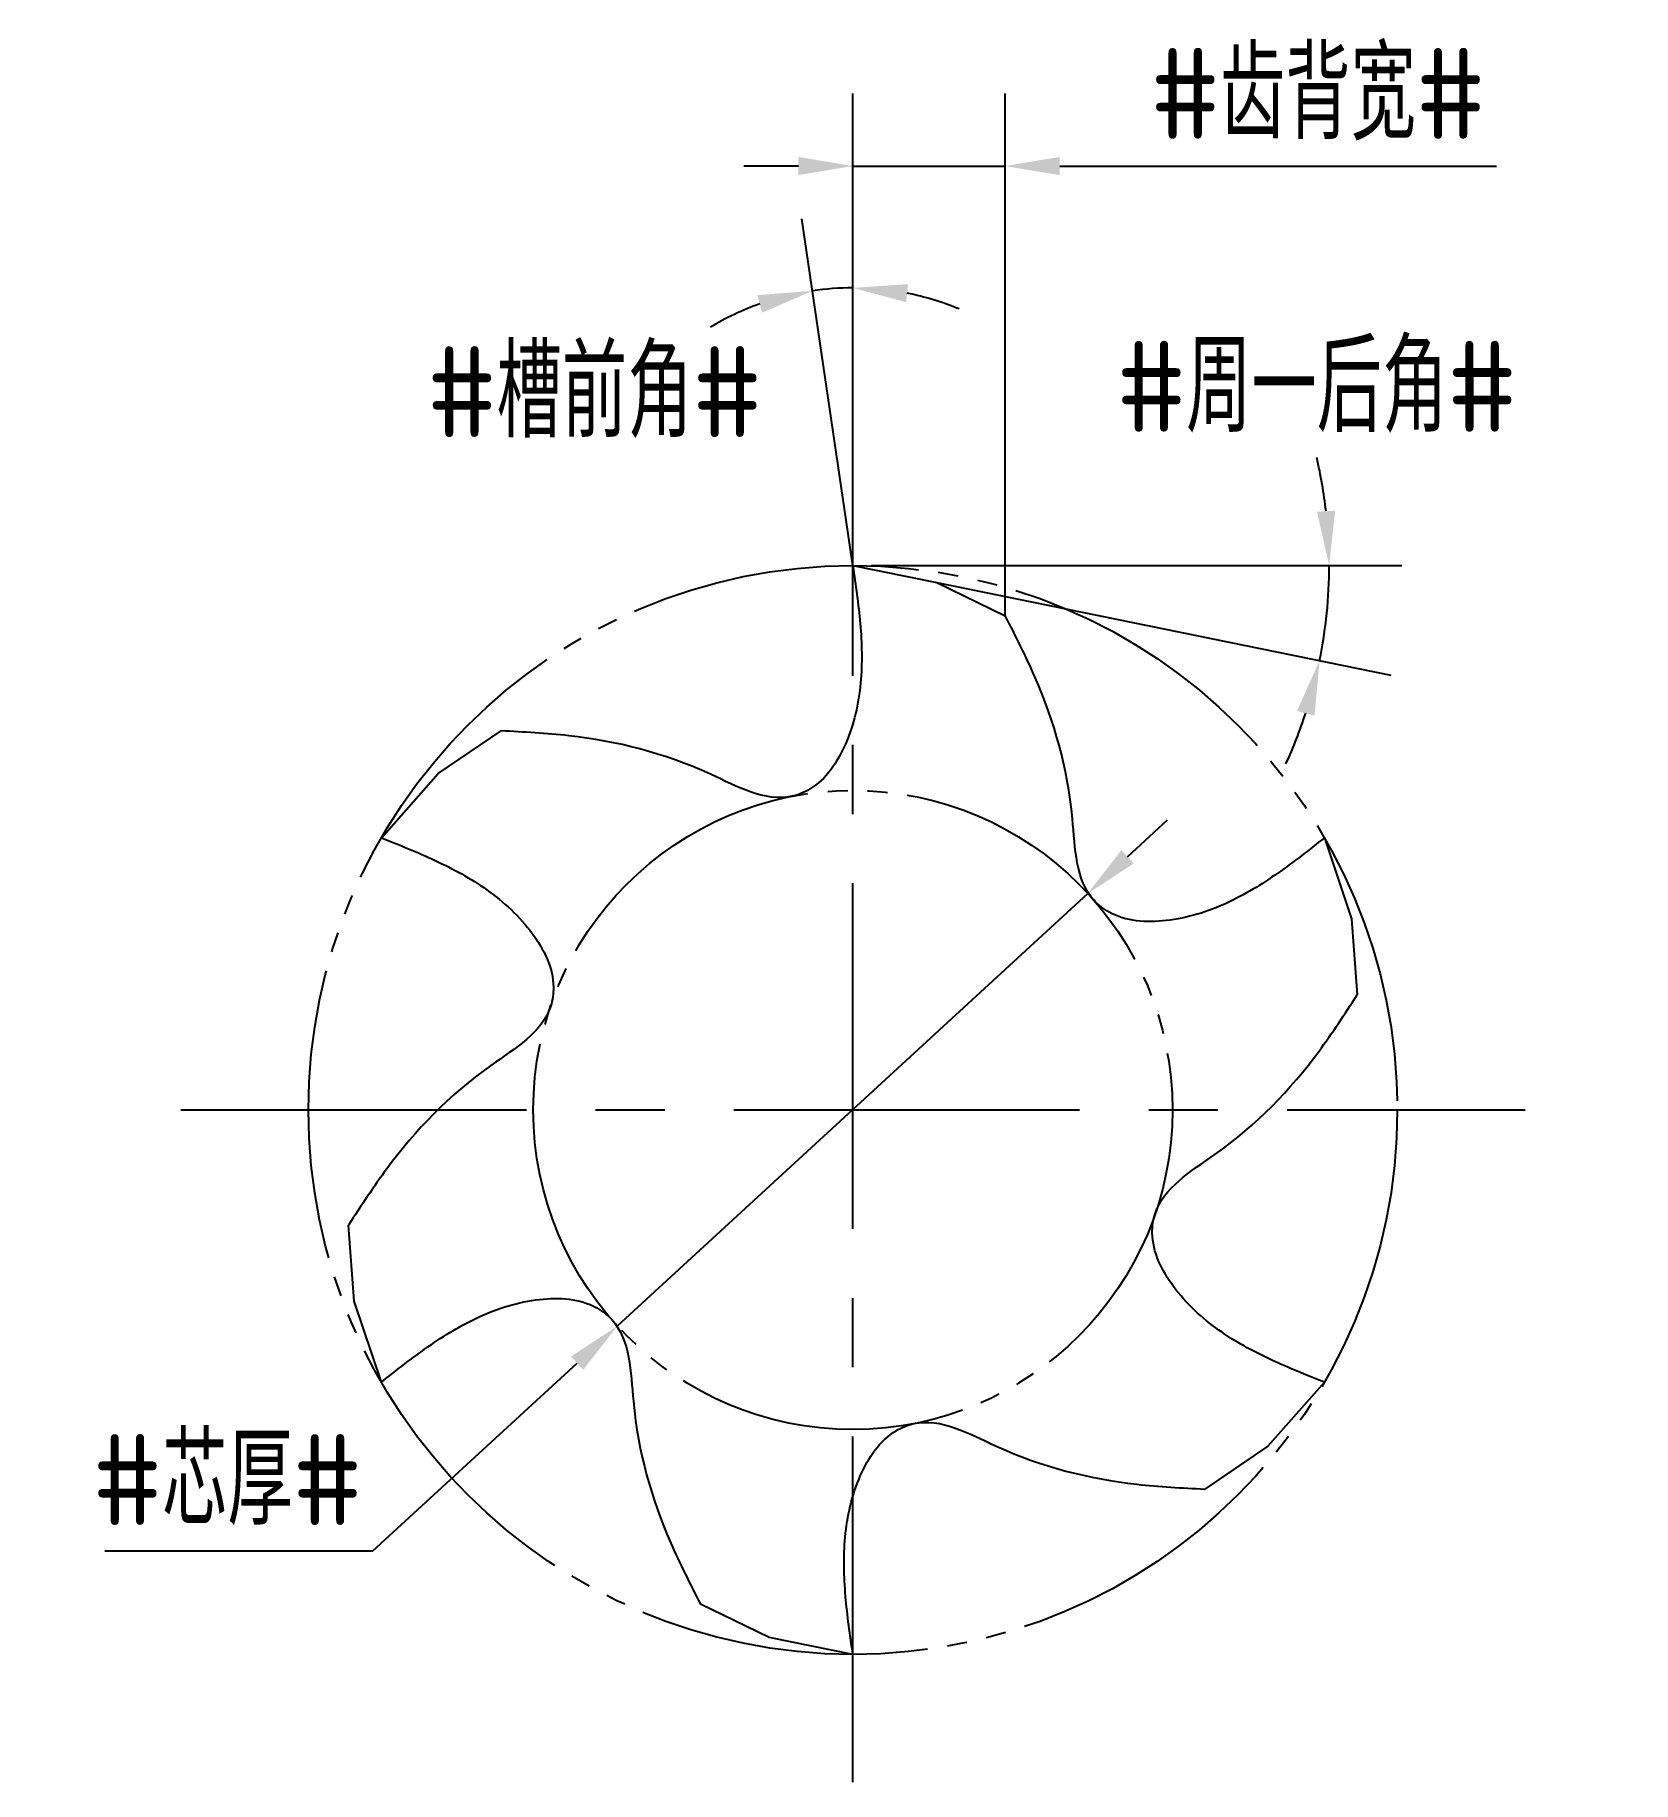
# Model space of a CAD drawing. Header units: millimetres. Extents: x 456.7 to 500.7, y 448.2 to 496.3.
import ezdxf

# ---------------------------------------------------------------- set-up
doc = ezdxf.new("R2010")
doc.units = ezdxf.units.MM
for name, pattern in [('ACAD_ISO04W100', [30, 24, -3, 0, -3]), ('CENTER', [50.8, 31.75, -6.35, 6.35, -6.35]), ('JIS_09_08', [10.75, 8, -0.55, 0.55, -0.55, 0.55, -0.55])]:
    doc.linetypes.add(name, pattern=pattern)
for name, color, linetype in [('中心线', 2, 'ACAD_ISO04W100'), ('标注', 7, 'Continuous'), ('虚线轮廓', 1, 'Continuous'), ('轮廓', 4, 'Continuous')]:
    doc.layers.add(name, color=color, linetype=linetype)
doc.styles.add('CFST0', font='gbenor.shx', dxfattribs={"bigfont": 'gbcbig.shx'})
doc.dimstyles.new('TYToolDesignC1-1', dxfattribs={"dimtxt": 2.5, "dimasz": 1.5, "dimexe": 2, "dimexo": 0, "dimtad": 1, "dimtoh": 1, "dimdec": 3, "dimdsep": 46, "dimtxsty": 'CFST0', "dimcen": 2.502, "dimclrd": 3, "dimclre": 3, "dimclrt": 3, "dimazin": 2, "dimtfac": 1, "dimtdec": 3, "dimtmove": 0, "dimatfit": 3, "dimfxl": 1, "dimarcsym": 0})

# ---------------------------------------------------------------- blocks, each defined once
blk = doc.blocks.new('*D7')
at = {"layer": 'Defpoints', "color": 0, "transparency": 16777216}
for p in [(485.666, 472.635), (472.707, 460.716)]:
    blk.add_point(p, dxfattribs=at)
at = {"layer": '标注', "color": 3, "lineweight": -2, "transparency": 16777216}
for p, q in [((486.77, 473.65), (487.874, 474.666)), ((485.666, 472.635), (472.707, 460.716)), ((465.977, 454.525), (471.603, 459.7)), ((458.587, 454.525), (465.977, 454.525))]:
    blk.add_line(p, q, dxfattribs=at)
at = {"layer": '标注', "color": 3, "transparency": 16777216}
for points in [[(486.601, 473.834), (486.939, 473.466), (485.666, 472.635)], [(471.434, 459.884), (471.772, 459.516), (472.707, 460.716)]]:
    blk.add_solid(points, dxfattribs=at)
at = {"layer": '标注', "color": 3, "transparency": 16777216, "insert": (461.97, 456.483), "char_height": 2.5, "attachment_point": 5, "style": 'CFST0'}
blk.add_mtext('#芯厚#', dxfattribs=at)
blk = doc.blocks.new('*D6')
at = {"layer": 'Defpoints', "color": 0, "transparency": 16777216}
for p in [(478.829, 489.319), (479.201, 481.675), (479.201, 481.675), (479.201, 480.735), (479.461, 479.905)]:
    blk.add_point(p, dxfattribs=at)
at = {"layer": '标注', "color": 3, "lineweight": -2, "transparency": 16777216}
for q in [(477.798, 491.226), (479.201, 491.328)]:
    blk.add_line((479.201, 481.675), q, dxfattribs=at)
for start, end in [(90, 98.3566), (67.5048, 78.7524), (109.6042, 120.8518)]:
    blk.add_arc((479.201, 481.675), 7.653, start, end, dxfattribs=at)
at = {"layer": '标注', "color": 3, "transparency": 16777216}
for points in [[(476.573, 489.127), (476.694, 488.642), (478.089, 489.247)], [(480.67, 488.933), (480.719, 489.43), (479.201, 489.328)]]:
    blk.add_solid(points, dxfattribs=at)
at = {"layer": '标注', "color": 3, "transparency": 16777216, "insert": (472.085, 486.448), "char_height": 2.5, "attachment_point": 5, "style": 'CFST0'}
blk.add_mtext('#槽前角#', dxfattribs=at)
blk = doc.blocks.new('*D5')
at = {"layer": 'Defpoints', "color": 0, "transparency": 16777216}
for p in [(479.201, 481.675), (479.201, 481.675), (479.701, 481.675), (481.511, 481.205), (492.207, 479.924)]:
    blk.add_point(p, dxfattribs=at)
at = {"layer": '标注', "color": 3, "lineweight": -2, "transparency": 16777216}
for p, q in [((479.701, 481.675), (494.324, 481.675)), ((481.511, 481.205), (494.02, 478.66))]:
    blk.add_line(p, q, dxfattribs=at)
for start, end in [(6.5529, 13.1057), (348.4994, 0), (335.3937, 341.9465)]:
    blk.add_arc((479.201, 481.675), 13.123, start, end, dxfattribs=at)
at = {"layer": '标注', "color": 3, "transparency": 16777216}
for points in [[(492.488, 483.187), (491.989, 483.158), (492.324, 481.675)], [(491.436, 477.672), (491.92, 477.545), (492.06, 479.059)]]:
    blk.add_solid(points, dxfattribs=at)
at = {"layer": '标注', "color": 3, "transparency": 16777216, "insert": (491.982, 486.595), "char_height": 2.5, "attachment_point": 5, "style": 'CFST0'}
blk.add_mtext('#周一后角#', dxfattribs=at)
blk = doc.blocks.new('*D4')
at = {"layer": 'Defpoints', "color": 0, "transparency": 16777216}
for p in [(483.401, 492.685), (479.201, 481.675), (483.401, 480.295)]:
    blk.add_point(p, dxfattribs=at)
at = {"layer": '标注', "color": 3, "lineweight": -2, "transparency": 16777216}
for p, q in [((479.201, 481.675), (479.201, 494.685)), ((483.401, 480.295), (483.401, 494.685)), ((477.701, 492.685), (476.201, 492.685)), ((479.201, 492.685), (483.401, 492.685)), ((484.901, 492.685), (496.933, 492.685))]:
    blk.add_line(p, q, dxfattribs=at)
at = {"layer": '标注', "color": 3, "transparency": 16777216}
for points in [[(477.701, 492.935), (477.701, 492.435), (479.201, 492.685)], [(484.901, 492.935), (484.901, 492.435), (483.401, 492.685)]]:
    blk.add_solid(points, dxfattribs=at)
at = {"layer": '标注', "color": 3, "transparency": 16777216, "insert": (492.015, 494.656), "char_height": 2.5, "attachment_point": 5, "style": 'CFST0'}
blk.add_mtext('#齿背宽#', dxfattribs=at)

msp = doc.modelspace()

# ---------------------------------------------------------------- linework, layer by layer
at = {"layer": '中心线', "linetype": 'CENTER', "ltscale": 0.3}
for p, q in [((479.2014, 448.1571), (479.2014, 485.1932)), ((460.6833, 466.6751), (497.7194, 466.6751))]:
    msp.add_line(p, q, dxfattribs=at)
at = {"layer": '虚线轮廓', "color": 7, "linetype": 'JIS_09_08'}
for radius in [15, 8.8047]:
    msp.add_circle((479.2014, 466.6751), radius, dxfattribs=at)
at = {"layer": '轮廓', "linetype": 'Continuous'}
for p, q in [((479.2014, 481.6751), (481.5123, 481.2072)), ((481.5123, 481.2072), (483.4014, 480.2926)), ((467.7717, 475.9425), (469.5083, 477.1212)), ((466.211, 474.1751), (467.7717, 475.9425)), ((492.1917, 474.1751), (492.942, 471.9399)), ((492.942, 471.9399), (493.0944, 469.8466)), ((465.4607, 461.4104), (465.3083, 463.5037)), ((466.211, 459.1751), (465.4607, 461.4104)), ((492.1917, 459.1751), (490.631, 457.4078)), ((490.631, 457.4078), (488.8944, 456.2291)), ((476.8904, 452.143), (475.0014, 453.0577)), ((479.2014, 451.6751), (476.8904, 452.143))]:
    msp.add_line(p, q, dxfattribs=at)
at = {"layer": '轮廓'}
for points in [[(479.2014, 481.6751), (479.4026, 480.0765), (479.4129, 478.4449), (478.9964, 476.7592), (478.009, 475.5123), (477.5202, 475.3178), (475.2742, 475.9264), (471.3744, 476.9864), (469.5083, 477.1212)], [(492.1917, 474.1751), (490.9079, 473.2016), (489.5, 472.3768), (487.832, 471.8947), (486.2584, 472.1264), (485.8456, 472.4524), (485.2496, 474.7018), (484.2177, 478.6092), (483.4014, 480.2926)], [(466.211, 474.1751), (467.6961, 473.5501), (469.1142, 472.7432), (470.3658, 471.5397), (470.9519, 470.0611), (470.876, 469.5406), (469.2259, 467.8998), (466.358, 465.0524), (465.3083, 463.5037)], [(492.1917, 459.1751), (490.7066, 459.8002), (489.2885, 460.607), (488.0369, 461.8106), (487.4508, 463.2892), (487.5267, 463.8097), (489.1768, 465.4505), (492.0447, 468.2979), (493.0944, 469.8466)], [(466.211, 459.1751), (467.4949, 460.1487), (468.9027, 460.9735), (470.5707, 461.4556), (472.1443, 461.2239), (472.5572, 460.8979), (473.1531, 458.6485), (474.185, 454.7411), (475.0014, 453.0577)], [(479.2014, 451.6751), (479.0001, 453.2738), (478.9898, 454.9054), (479.4063, 456.5911), (480.3937, 457.838), (480.8825, 458.0325), (483.1285, 457.4239), (487.0283, 456.3638), (488.8944, 456.2291)]]:
    msp.add_spline(points, degree=3, dxfattribs=at)

# ---------------------------------------------------------------- dimensions: what is measured, and where the dimension line sits
at = {"layer": '标注'}
dim = msp.add_linear_dim(base=(483.4014, 492.6848), p1=(479.2014, 481.6751), p2=(483.4014, 480.2951), text='#齿背宽#', dimstyle='TYToolDesignC1-1', dxfattribs=at)
dim.commit()
dim.dimension.update_dxf_attribs({"geometry": '*D4', "text_midpoint": (492.0153, 492.6848), "dimtype": 160})
for base, line1, line2, text, picture, middle in [((478.8294, 489.3195), ((479.2014, 481.6751), (479.2014, 480.7351)), ((479.2014, 481.6751), (479.4614, 479.9051)), '#槽前角#', '*D6', (472.0847, 484.4906)), ((492.2066, 479.9244), ((479.2014, 481.6751), (481.5114, 481.2051)), ((479.2014, 481.6751), (479.7014, 481.6751)), '#周一后角#', '*D5', (491.9821, 484.6507))]:
    dim = msp.add_angular_dim_2l(base=base, line1=line1, line2=line2, text=text, dimstyle='TYToolDesignC1-1', dxfattribs=at)
    dim.commit()
    dim.dimension.update_dxf_attribs({"geometry": picture, "text_midpoint": middle, "dimtype": 162})
dim = msp.add_diameter_dim_2p(p1=(485.6658, 472.6348), p2=(472.7069, 460.7155), text='#芯厚#', dimstyle='TYToolDesignC1-1', dxfattribs=at)
dim.commit()
dim.dimension.update_dxf_attribs({"geometry": '*D7', "text_midpoint": (461.9696, 454.5255), "dimtype": 163})

doc.saveas('drawing.dxf')
